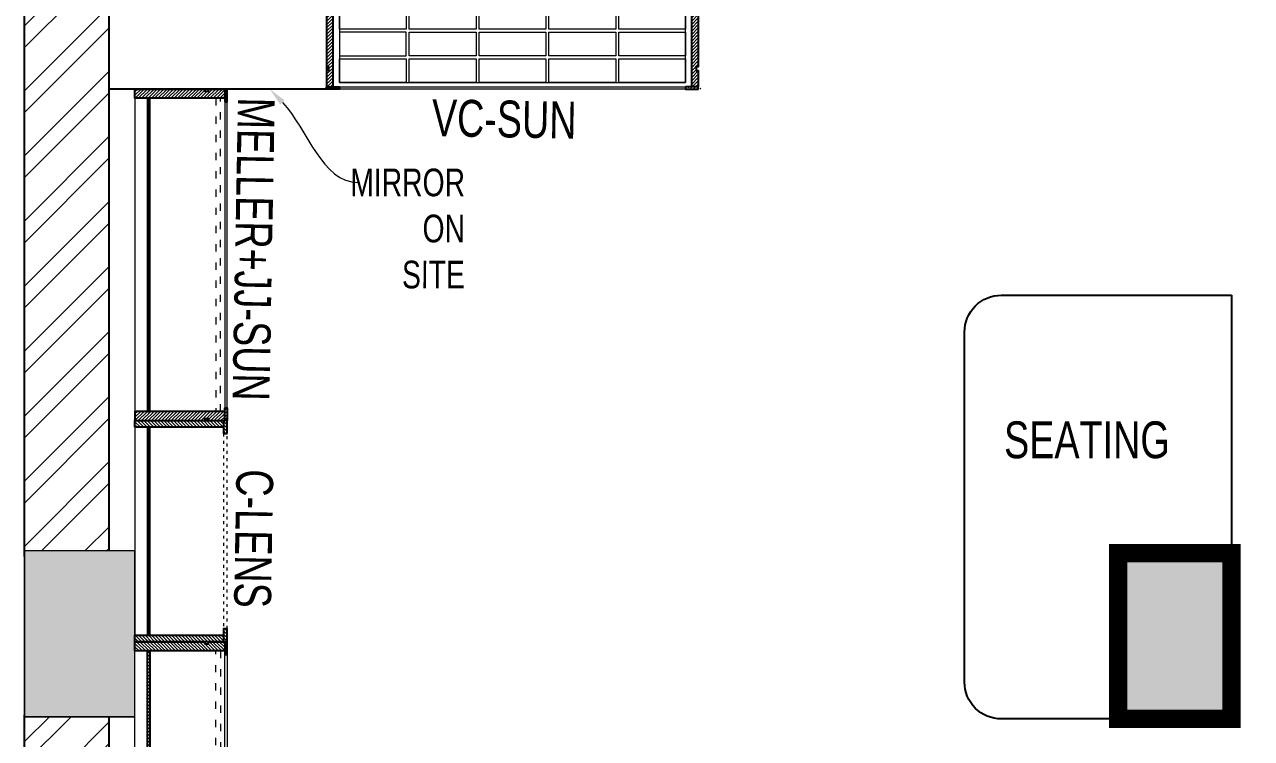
# Model space of a CAD drawing. Header units: feet. Extents: x 3263306 to 3270867, y -5461591 to -5452242.
# Drawn here: x 3263308 to 3266640, y -5457251 to -5455314 of the extents above; entities that cross this region are included whole.
import ezdxf
from ezdxf import colors
from ezdxf.entities.mleader import LeaderData, LeaderLine
from ezdxf.math import Vec2, Vec3

# ---------------------------------------------------------------- set-up
doc = ezdxf.new("R2010")
doc.units = ezdxf.units.FT
doc.header["$LTSCALE"] = 33
doc.header["$MEASUREMENT"] = 0
doc.linetypes.add('ACAD_ISO03W100', pattern=[30, 12, -18])
for name, color, linetype, lineweight in [('A-COL', 243, 'Continuous', 9), ('column hatch', 5, 'Continuous', 0), ('HIDDEN LINE', 177, 'Continuous', 0), ('LENS-DIM', 252, 'Continuous', 5), ('LENS-PARTITION', 21, 'Continuous', 25), ('LENS-TEXT', 31, 'Continuous', 5), ('LK-FF&E WALL', 1, 'Continuous', 9), ('LK-MIRROR', 133, 'Continuous', 13), ('LN-ELEVATION-1', 81, 'Continuous', 25), ('LN-ELEVATION-2', 103, 'Continuous', 20), ('LN-ELEVATION-3', 125, 'Continuous', 18), ('LN-ELEVATION-4', 145, 'Continuous', 13), ('LN-HATCH', 251, 'Continuous', 0), ('PLANO-TXT', 252, 'Continuous', 5)]:
    doc.layers.add(name, color=color, linetype=linetype, lineweight=lineweight)
doc.layers.add('A-WALL', color=1, linetype='Continuous')
doc.styles.add('LK TXT', font='GILC____.TTF', dxfattribs={"height": 100})
doc.styles.get("Standard").update_dxf_attribs({"font": 'GILC____.TTF'})
pattern_1 = [(45, (7858558.917, 3503823.203), (-4.4901280605, 4.4901280605), [])]
pattern_2 = [(45, (4208834.247, 1706614.74), (-4.4901280605, 4.4901280605), [])]
pattern_3 = [(45, (4209134.247, 1706614.74), (-4.4901280605, 4.4901280605), [])]
pattern_4 = [(45, (3990327.2935, 1709214.6916), (-4.4901280605, 4.4901280605), [])]

# ---------------------------------------------------------------- blocks, each defined once
blk = doc.blocks.new('A$C3555d8a6')
at = {"layer": 'column hatch'}
h = blk.add_hatch(color=8, dxfattribs=at)
h.dxf.hatch_style = 1
h.paths.add_polyline_path([(-2678, -3489.1), (-2978, -3489.1), (-2978, -3939.1), (-2678, -3939.1)])
h.paths.add_polyline_path([(292, -3489.1), (-8, -3489.1), (-8, -3939.1), (292, -3939.1)])
h.paths.add_polyline_path([(3642, -3489.1), (3342, -3489.1), (3342, -3939.1), (3642, -3939.1)])
h.paths.add_polyline_path([(4069.5, -15.3), (3771.6, 21.4), (3717, -425.3), (4014.6, -461.9)])
h.paths.add_polyline_path([(300, 0), (0, 0), (0, -450), (300, -450)])
h.paths.add_polyline_path([(-2678, 5.8), (-2978, 5.8), (-2978, -444.2), (-2678, -444.2)])
h.paths.add_polyline_path([(-1728, 4495.7), (-2178, 4499.3), (-2180.4, 4199.5), (-1730.4, 4195.9)])
h.paths.add_polyline_path([(171.9, 4480.3), (-278.1, 4483.9), (-280.5, 4184.3), (169.5, 4180.7)])
h.paths.add_polyline_path([(4581.9, 4448.1), (4131.9, 4448.1), (4131.9, 4148.1), (4581.9, 4148.1)])
at = {"layer": 'LN-HATCH'}
h = blk.add_hatch(dxfattribs=at)
h.set_pattern_fill('ANSI32', color=256, scale=333, angle=180)
h.set_pattern_definition([(225, (-4955605.52, 5285478), (88.2999593, -88.2999593), []), (225, (-4955664.38, 5285478), (88.2999593, -88.2999593), [])])
h.paths.add_polyline_path([(-2748, -444.2), (-2978, -444.2), (-2978, -459.1), (-2978, -3489.1), (-2748, -3489.1)])
h.paths.add_polyline_path([(-2748, 4259.5), (-2179.9, 4256.1), (-2178, 4499.3), (-2978, 4505.8), (-2978, 5.8), (-2748, 5.8)])
h.paths.add_polyline_path([(-278.1, 4483.9), (-1728, 4495.7), (-1730, 4253.4), (-280, 4244.7)])
h.paths.add_polyline_path([(4131.9, 4448.1), (171.9, 4480.3), (170, 4242), (4131.9, 4218.1)])
h.paths.add_polyline_path([(4581.9, 4148.1), (4581.9, 4148.1), (4350.2, 4148.1), (3841.2, 12.8), (4069.5, -15.3)])
h.paths.add_polyline_path([(4014.6, -461.9), (3786.3, -433.8), (3410.3, -3489.1), (3642, -3489.1)])
at = {"layer": 'A-COL'}
for p, q in [((-2978, -459.1), (-2978, -9.1)), ((-2678.3, -444.2), (-2978, -444.2))]:
    blk.add_line(p, q, dxfattribs=at)
for points in [[(-2678, 5.8), (-2978, 5.8), (-2978, -444.2), (-2678, -444.2)], [(300, 0), (0, 0), (0, -450), (300, -450)]]:
    blk.add_lwpolyline(points, close=True, dxfattribs=at)
at = {"layer": 'A-WALL'}
for p, q in [((-2978, -9.1), (-2978, 4505.8)), ((-2748, 5.8), (-2748, 4259.5)), ((-2978, -3489.1), (-2978, -439.1)), ((-2748, -3489.1), (-2748, -444.2))]:
    blk.add_line(p, q, dxfattribs=at)
blk = doc.blocks.new('VC HD 1010')
at = {"layer": 'LN-HATCH', "ltscale": 0.5}
h = blk.add_hatch(dxfattribs=at)
h.set_pattern_fill('ANSI31', color=256, scale=2)
h.set_pattern_definition([(45, (3761554.586, 1795022.936), (-4.490128061, 4.490128061), [])])
h.paths.add_polyline_path([(-505.2, 24), (-505.2, -166), (-499.2, -166), (-499.2, -176), (-505.2, -176), (-505.2, -220), (-487.2, -220), (-487.2, 24)])
h = blk.add_hatch(dxfattribs=at)
h.set_pattern_fill('ANSI31', color=256, scale=2)
h.set_pattern_definition(pattern_1)
h.paths.add_polyline_path([(504.8, 24), (504.8, -166), (498.8, -166), (498.8, -176), (504.8, -176), (504.8, -220), (486.8, -220), (486.8, 24)])
h = blk.add_hatch(dxfattribs=at)
h.set_pattern_fill('ANSI31', color=256, scale=2)
h.set_pattern_definition([(45, (7858741.917, 3503823.203), (-4.4901280605, 4.4901280605), [])])
h.paths.add_polyline_path([(-470.2, -220), (-470.2, -226), (-505.2, -226), (-505.2, -220)])
h = blk.add_hatch(dxfattribs=at)
h.set_pattern_fill('ANSI31', color=256, scale=2)
h.set_pattern_definition(pattern_1)
h.paths.add_polyline_path([(476.8, -220), (476.8, -226), (511.8, -226), (511.8, -220)])
at = {"layer": 'LN-ELEVATION-1', "ltscale": 0.5}
for points in [[(-505.2, 24), (-505.2, -166), (-499.2, -166), (-499.2, -176), (-505.2, -176), (-505.2, -220), (-487.2, -220), (-487.2, 24)], [(486.8, 12), (-487.2, 12), (-487.2, 18), (486.8, 18)], [(504.8, 24), (504.8, -166), (498.8, -166), (498.8, -176), (504.8, -176), (504.8, -220), (486.8, -220), (486.8, 24)], [(-470.2, -220), (-470.2, -226), (-505.2, -226), (-505.2, -220)], [(469.8, -220), (469.8, -226), (504.8, -226), (504.8, -220)]]:
    blk.add_lwpolyline(points, close=True, dxfattribs=at)
at = {"layer": 'LN-ELEVATION-2', "ltscale": 0.5}
blk.add_lwpolyline([(470.2, 0), (-470.2, 0), (-470.2, -208), (470.2, -208)], close=True, dxfattribs=at)
at = {"layer": 'LN-ELEVATION-3', "ltscale": 0.5}
for p, q in [((-487.2, 24), (486.8, 24)), ((-470.2, -220), (469.8, -220)), ((469.8, -226), (-470.2, -226))]:
    blk.add_line(p, q, dxfattribs=at)
for points in [[(-470.2, 0), (-288.5, 0), (-288.5, -64), (-470.2, -64)], [(-280.5, 0), (-98.8, 0), (-98.8, -64), (-280.5, -64)], [(-90.8, 0), (90.8, 0), (90.8, -64), (-90.8, -64)], [(98.8, 0), (280.5, 0), (280.5, -64), (98.8, -64)], [(288.5, 0), (470.2, 0), (470.2, -64), (288.5, -64)], [(-470.2, -136), (-288.5, -136), (-288.5, -72), (-470.2, -72)], [(-280.5, -72), (-98.8, -72), (-98.8, -136), (-280.5, -136)], [(-90.8, -72), (90.8, -72), (90.8, -136), (-90.8, -136)], [(98.8, -72), (280.5, -72), (280.5, -136), (98.8, -136)], [(288.5, -72), (470.2, -72), (470.2, -136), (288.5, -136)], [(-470.2, -144), (-288.5, -144), (-288.5, -208), (-470.2, -208)], [(-280.5, -144), (-98.8, -144), (-98.8, -208), (-280.5, -208)], [(-90.8, -144), (90.8, -144), (90.8, -208), (-90.8, -208)], [(98.8, -144), (280.5, -144), (280.5, -208), (98.8, -208)], [(288.5, -144), (470.2, -144), (470.2, -208), (288.5, -208)]]:
    blk.add_lwpolyline(points, close=True, dxfattribs=at)
blk = doc.blocks.new('JJ SH 900')
at = {"layer": 'LN-HATCH', "ltscale": 0.5}
h = blk.add_hatch(dxfattribs=at)
h.set_pattern_fill('ANSI31', color=256, scale=50)
h.paths.add_polyline_path([(-911.8, 0), (-911.8, -190), (-905.8, -190), (-905.8, -200), (-911.8, -200), (-911.8, -244), (-886.8, -244), (-886.8, 0)])
h = blk.add_hatch(dxfattribs=at)
h.set_pattern_fill('ANSI31', color=256, scale=2)
h.set_pattern_definition(pattern_2)
h.paths.add_polyline_path([(-11.8, 0), (-11.8, -190), (-17.8, -190), (-17.8, -200), (-11.8, -200), (-11.8, -244), (-36.8, -244), (-36.8, 0)])
h = blk.add_hatch(dxfattribs=at)
h.set_pattern_fill('ANSI31', color=256, scale=2)
h.set_pattern_definition(pattern_3)
h.paths.add_polyline_path([(-36.8, -40), (-886.8, -40), (-886.8, -34), (-36.8, -34)])
h = blk.add_hatch(dxfattribs=at)
h.set_pattern_fill('ANSI31', color=256, scale=2)
h.set_pattern_definition(pattern_3)
h.paths.add_polyline_path([(-876.8, -244), (-876.8, -250), (-911.8, -250), (-911.8, -244)])
h = blk.add_hatch(dxfattribs=at)
h.set_pattern_fill('ANSI31', color=256, scale=2)
h.set_pattern_definition(pattern_2)
h.paths.add_polyline_path([(-46.8, -244), (-46.8, -250), (-11.8, -250), (-11.8, -244)])
at = {"layer": 'LN-ELEVATION-1', "ltscale": 0.5}
for points in [[(-911.8, 0), (-911.8, -190), (-905.8, -190), (-905.8, -200), (-911.8, -200), (-911.8, -244), (-886.8, -244), (-886.8, 0)], [(-11.8, 0), (-11.8, -190), (-17.8, -190), (-17.8, -200), (-11.8, -200), (-11.8, -244), (-36.8, -244), (-36.8, 0)], [(-36.8, -40), (-886.8, -40), (-886.8, -34), (-36.8, -34)], [(-876.8, -244), (-876.8, -250), (-911.8, -250), (-911.8, -244)], [(-46.8, -244), (-46.8, -250), (-11.8, -250), (-11.8, -244)]]:
    blk.add_lwpolyline(points, close=True, dxfattribs=at)
at = {"layer": 'LN-ELEVATION-3', "ltscale": 0.5}
for p, q in [((-886.8, 0), (-36.8, 0)), ((-876.8, -244), (-46.8, -244)), ((-46.8, -250), (-876.8, -250))]:
    blk.add_line(p, q, dxfattribs=at)
at = {"layer": 'LN-ELEVATION-4', "linetype": 'ACAD_ISO03W100', "ltscale": 0.05}
blk.add_lwpolyline([(-886.8, -220), (-36.8, -220), (-36.8, -232), (-886.8, -232)], close=True, dxfattribs=at)
blk = doc.blocks.new('CLENS 600')
at = {"layer": 'LN-HATCH', "ltscale": 0.5}
h = blk.add_hatch(dxfattribs=at)
h.set_pattern_fill('ANSI31', color=256, scale=2)
h.set_pattern_definition(pattern_4)
h.paths.add_polyline_path([(-600, 0), (-582, 0), (-582, -240), (-600, -240)])
h = blk.add_hatch(dxfattribs=at)
h.set_pattern_fill('ANSI31', color=256, scale=2)
h.set_pattern_definition([(45, (3975657.573, 1709214.6916), (-4.490128061, 4.490128061), [])])
h.paths.add_polyline_path([(-18, 0), (0, 0), (0, -240), (-18, -240)])
h = blk.add_hatch(dxfattribs=at)
h.set_pattern_fill('ANSI31', color=256, scale=2)
h.set_pattern_definition([(45, (3990252.2935, 1709214.6916), (-4.4901280605, 4.4901280605), [])])
h.paths.add_polyline_path([(-582, -40), (-18, -40), (-18, -34), (-582, -34)])
h = blk.add_hatch(dxfattribs=at)
h.set_pattern_fill('ANSI31', color=256, scale=2)
h.set_pattern_definition(pattern_4)
h.paths.add_polyline_path([(-600, -250), (-565, -250), (-565, -240), (-600, -240)])
h = blk.add_hatch(dxfattribs=at)
h.set_pattern_fill('ANSI31', color=256, scale=2)
h.set_pattern_definition([(45, (3990177.2935, 1709214.6916), (-4.4901280605, 4.4901280605), [])])
h.paths.add_polyline_path([(-35, -250), (0, -250), (0, -240), (-35, -240)])
at = {"layer": 'HIDDEN LINE', "linetype": 'ACAD_ISO03W100', "ltscale": 0.02}
for p, q in [((-35, -240), (-565, -240)), ((-565, -250), (-35, -250))]:
    blk.add_line(p, q, dxfattribs=at)
at = {"layer": 'LN-ELEVATION-1', "ltscale": 0.5}
for points in [[(-600, 0), (-582, 0), (-582, -240), (-600, -240)], [(-18, 0), (0, 0), (0, -240), (-18, -240)], [(-582, -40), (-18, -40), (-18, -34), (-582, -34)], [(-600, -250), (-565, -250), (-565, -240), (-600, -240)], [(-35, -250), (0, -250), (0, -240), (-35, -240)]]:
    blk.add_lwpolyline(points, close=True, dxfattribs=at)
at = {"layer": 'LN-ELEVATION-4'}
blk.add_line((-18, 0), (-582, 0), dxfattribs=at)

msp = doc.modelspace()

# ---------------------------------------------------------------- linework, layer by layer
at = {"layer": 'LENS-PARTITION'}
msp.add_lwpolyline([(3264127.6, -5455488.8), (3263537.6, -5455488.8), (3263537.6, -5455238.8), (3264127.6, -5455238.8)], close=True, dxfattribs=at)
msp.add_lwpolyline([(3266285.6, -5457198.3), (3265960.6, -5457198.3, -0.414214), (3265860.6, -5457098.3), (3265860.6, -5456148.5, -0.414214), (3265960.6, -5456048.5), (3266585.6, -5456048.5)], format="xyb", dxfattribs=at)
msp.add_lwpolyline([(3266585.6, -5456048.5), (3266585.6, -5456748.3)], dxfattribs=at)
at = {"layer": 'LK-MIRROR', "linetype": 'ACAD_ISO03W100', "ltscale": 0.05, "const_width": 50}
msp.add_lwpolyline([(3266277.6, -5456748.3), (3266585.6, -5456748.3), (3266585.6, -5457198.3), (3266277.6, -5457198.3)], close=True, dxfattribs=at)

# ---------------------------------------------------------------- block references
at = {"layer": 'LENS-DIM', "color": 2}
msp.add_blockref('A$C3555d8a6', (3266285.6, -5456748.3), dxfattribs=at)
at = {"layer": 'LK-FF&E WALL'}
msp.add_blockref('VC HD 1010', (3264632.8, -5455262.8), dxfattribs=at)
at = {"layer": 'LK-FF&E WALL', "xscale": -1, "rotation": 90.00000000043437}
msp.add_blockref('JJ SH 900', (3263607.6, -5456400.6), dxfattribs=at)
at = {"layer": 'LK-FF&E WALL'}
for name, p, rotation in [('CLENS 600', (3263607.6, -5456388.8), 90), ('JJ SH 900', (3263607.6, -5456977), 89.99999999956562)]:
    msp.add_blockref(name, p, dxfattribs=dict(at, rotation=rotation))

# ---------------------------------------------------------------- texts
at = {"layer": 'PLANO-TXT', "linetype": 'Continuous', "ltscale": 3, "char_height": 100, "width": 244.677, "attachment_point": 5, "style": 'LK TXT'}
for s, insert, rotation in [('MELLER+JJ-SUN', (3263929.2, -5455923.4), 268.969), ('VC-SUN', (3264610.4, -5455570.7), 358.969), ('C-LENS', (3263929.2, -5456708.8), 268.969)]:
    msp.add_mtext(s, dxfattribs=dict(at, insert=insert, rotation=rotation))
at = {"layer": 'PLANO-TXT', "linetype": 'Continuous', "ltscale": 3, "insert": (3266193, -5456441.5), "char_height": 100, "width": 244.677, "attachment_point": 5, "style": 'LK TXT'}
msp.add_mtext('SEATING ', dxfattribs=at)

# ---------------------------------------------------------------- leaders
at = {"layer": 'LENS-TEXT', "color": 0, "linetype": 'Continuous', "ltscale": 3}
ml = msp.add_multileader_mtext('Standard', dxfattribs=at)
ml.set_content('\\pxqr,t3;{\\C0;MIRROR ON SITE}', color=1)
ml.set_leader_properties(color=256, linetype='ByLayer', lineweight=-1)
ml.build(insert=Vec2(0, 0))
ml.multileader.update_dxf_attribs({"leader_type": 2, "dogleg_length": 0.36, "arrow_head_size": 50})
ctx = ml.context
ctx.base_point, ctx.char_height, ctx.arrow_head_size, ctx.landing_gap_size, ctx.plane_origin, ctx.plane_x_axis, ctx.plane_y_axis = Vec3(3264214.3, -5455742.6), 75, 50, 0.09, Vec3(3269878.1, -5457238.8), Vec3(0.999999, -0.001097), Vec3(0.001097, 0.999999)
notes = []
notes.append((ctx, [(1, (1, 1, 0), (3264214, -5455742.6), (0.999999, -0.001097), 0.36, [(1, [(3263973.5, -5455488.8)], 0, [])])]))
ctx.mtext.insert, ctx.mtext.text_direction, ctx.mtext.rotation, ctx.mtext.width, ctx.mtext.flow_direction = Vec3(3264214.5, -5455704.6), Vec3(0.999999, -0.001097), 6.282088, 289.544, 5
for ctx, leaders in notes:
    for number, flags, end, landing, length, lines in leaders:
        leader = LeaderData()
        leader.index, (leader.has_last_leader_line, leader.has_dogleg_vector, leader.attachment_direction) = number, flags
        leader.last_leader_point, leader.dogleg_vector, leader.dogleg_length = Vec3(end), Vec3(landing), length
        for number, points, colour, breaks in lines:
            line = LeaderLine()
            line.index, line.vertices, line.color, line.breaks = number, Vec3.list(points), colors.encode_raw_color(colour), breaks
            leader.lines.append(line)
        ctx.leaders.append(leader)

doc.saveas('drawing.dxf')
